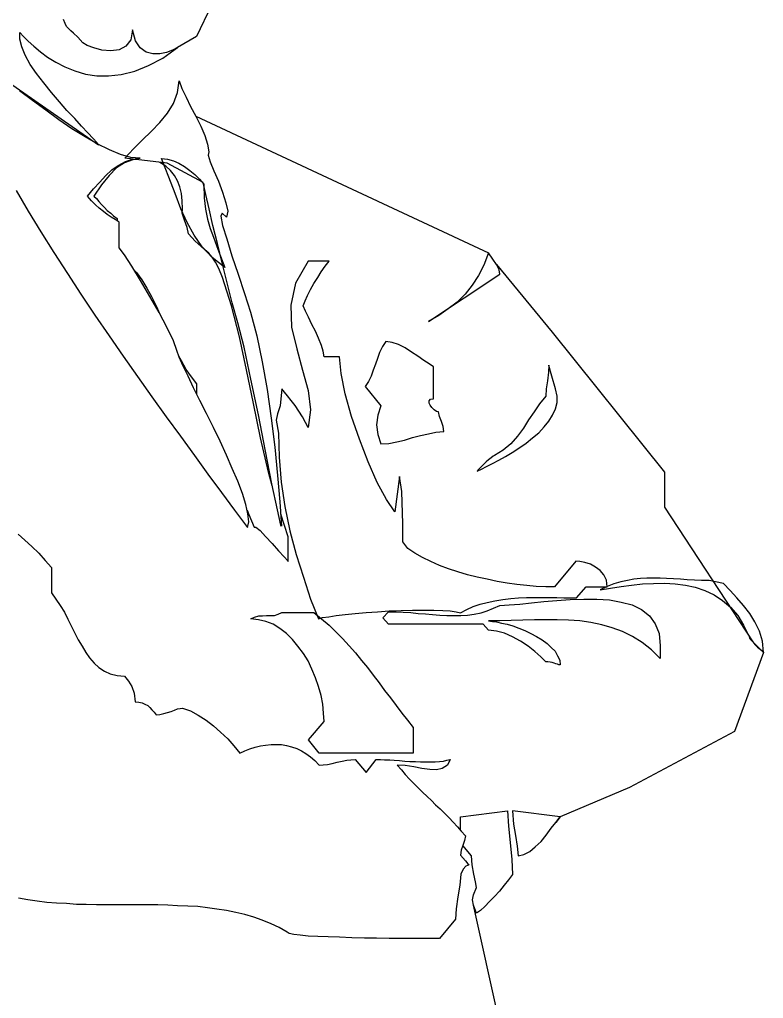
# Model space of a CAD drawing. Header units: millimetres. Extents: x -1621.21 to -1620.39, y 1860.9 to 1862.71.
# Drawn here: x -1620.9967 to -1620.6287, y 1861.9694 to 1862.4538 of the extents above; entities that cross this region are included whole.
import ezdxf

# ---------------------------------------------------------------- set-up
doc = ezdxf.new("R2010")
doc.units = ezdxf.units.MM
doc.header["$LTSCALE"] = 10
doc.layers.add('Humanos', color=2, linetype='Continuous')

msp = doc.modelspace()

# ---------------------------------------------------------------- linework, layer by layer
at = {"layer": 'Humanos'}
for p, q in [((-1620.90174, 1862.46093), (-1620.90923, 1862.44538)), ((-1620.9741, 1862.45185), (-1620.97494, 1862.45393)), ((-1620.97348, 1862.45039), (-1620.9741, 1862.45185)), ((-1620.97244, 1862.44935), (-1620.97348, 1862.45039)), ((-1620.99659, 1862.44747), (-1620.99472, 1862.44539)), ((-1620.99659, 1862.44415), (-1620.99659, 1862.44747)), ((-1620.99472, 1862.44539), (-1620.99243, 1862.4431)), ((-1620.9714, 1862.44831), (-1620.97244, 1862.44935)), ((-1620.96994, 1862.44705), (-1620.9714, 1862.44831)), ((-1620.96786, 1862.44519), (-1620.96994, 1862.44705)), ((-1620.96536, 1862.44227), (-1620.96786, 1862.44519)), ((-1620.94079, 1862.44873), (-1620.94163, 1862.44373)), ((-1620.93933, 1862.44331), (-1620.94079, 1862.44873)), ((-1620.90923, 1862.44538), (-1620.91851, 1862.43998)), ((-1621.02782, 1862.44061), (-1620.95765, 1862.39188)), ((-1620.99555, 1862.44039), (-1620.99659, 1862.44415)), ((-1620.99388, 1862.43623), (-1620.99555, 1862.44039)), ((-1620.99243, 1862.4431), (-1620.98972, 1862.44061)), ((-1620.98972, 1862.44061), (-1620.98639, 1862.43789)), ((-1620.96328, 1862.44102), (-1620.96536, 1862.44227)), ((-1620.95995, 1862.43977), (-1620.96328, 1862.44102)), ((-1620.94412, 1862.44061), (-1620.94745, 1862.43893)), ((-1620.94163, 1862.44373), (-1620.94412, 1862.44061)), ((-1620.93704, 1862.43977), (-1620.93933, 1862.44331)), ((-1620.99139, 1862.43165), (-1620.99388, 1862.43623)), ((-1620.98639, 1862.43789), (-1620.98285, 1862.43519)), ((-1620.98285, 1862.43519), (-1620.97868, 1862.43269)), ((-1620.95599, 1862.43873), (-1620.95995, 1862.43977)), ((-1620.95162, 1862.43831), (-1620.95599, 1862.43873)), ((-1620.94745, 1862.43893), (-1620.95162, 1862.43831)), ((-1620.93413, 1862.43769), (-1620.93704, 1862.43977)), ((-1620.93079, 1862.43685), (-1620.93413, 1862.43769)), ((-1620.92726, 1862.43685), (-1620.93079, 1862.43685)), ((-1620.92393, 1862.43748), (-1620.92726, 1862.43685)), ((-1620.9258, 1862.43477), (-1620.91851, 1862.43998)), ((-1620.92101, 1862.43873), (-1620.92393, 1862.43748)), ((-1620.91851, 1862.43998), (-1620.92101, 1862.43873)), ((-1620.98826, 1862.42707), (-1620.99139, 1862.43165)), ((-1620.97868, 1862.43269), (-1620.97431, 1862.4304)), ((-1620.97431, 1862.4304), (-1620.96931, 1862.42853)), ((-1620.93975, 1862.42832), (-1620.93288, 1862.43103)), ((-1620.93288, 1862.43103), (-1620.9258, 1862.43477)), ((-1620.98472, 1862.42249), (-1620.98826, 1862.42707)), ((-1620.96931, 1862.42853), (-1620.96411, 1862.42686)), ((-1620.96411, 1862.42686), (-1620.95849, 1862.42603)), ((-1620.95849, 1862.42603), (-1620.95266, 1862.42603)), ((-1620.95266, 1862.42603), (-1620.94641, 1862.42665)), ((-1620.94641, 1862.42665), (-1620.93975, 1862.42832)), ((-1620.98097, 1862.4177), (-1620.98472, 1862.42249)), ((-1620.91851, 1862.4177), (-1620.91768, 1862.42353)), ((-1620.91768, 1862.42353), (-1620.91643, 1862.41978)), ((-1620.99034, 1862.41375), (-1620.9968, 1862.41853)), ((-1620.97702, 1862.41312), (-1620.98097, 1862.4177)), ((-1620.92059, 1862.41229), (-1620.91851, 1862.4177)), ((-1620.91643, 1862.41978), (-1620.91435, 1862.41541)), ((-1620.98368, 1862.40895), (-1620.99034, 1862.41375)), ((-1620.97327, 1862.40875), (-1620.97702, 1862.41312)), ((-1620.92351, 1862.4075), (-1620.92059, 1862.41229)), ((-1620.91435, 1862.41541), (-1620.91206, 1862.41083)), ((-1620.97723, 1862.40417), (-1620.98368, 1862.40895)), ((-1620.96931, 1862.40479), (-1620.97327, 1862.40875)), ((-1620.92726, 1862.40292), (-1620.92351, 1862.4075)), ((-1620.91206, 1862.41083), (-1620.90956, 1862.40604)), ((-1620.97077, 1862.39979), (-1620.97723, 1862.40417)), ((-1620.96598, 1862.40105), (-1620.96931, 1862.40479)), ((-1620.93142, 1862.39855), (-1620.92726, 1862.40292)), ((-1620.90956, 1862.40604), (-1620.90706, 1862.40105)), ((-1620.90956, 1862.40604), (-1620.76465, 1862.33837)), ((-1620.96432, 1862.39584), (-1620.97077, 1862.39979)), ((-1620.96286, 1862.39771), (-1620.96598, 1862.40105)), ((-1620.96036, 1862.39501), (-1620.96286, 1862.39771)), ((-1620.936, 1862.39417), (-1620.93142, 1862.39855)), ((-1620.90706, 1862.40105), (-1620.90498, 1862.39646)), ((-1620.90498, 1862.39646), (-1620.90373, 1862.39209)), ((-1620.95828, 1862.3923), (-1620.96432, 1862.39584)), ((-1620.95849, 1862.39292), (-1620.96036, 1862.39501)), ((-1620.95765, 1862.39188), (-1620.95849, 1862.39292)), ((-1620.95224, 1862.38938), (-1620.95828, 1862.3923)), ((-1620.94037, 1862.3898), (-1620.936, 1862.39417)), ((-1620.90373, 1862.39209), (-1620.90311, 1862.38834)), ((-1620.94683, 1862.38709), (-1620.95224, 1862.38938)), ((-1620.94163, 1862.38563), (-1620.94683, 1862.38709)), ((-1620.94454, 1862.38522), (-1620.94037, 1862.3898)), ((-1620.90311, 1862.38834), (-1620.90331, 1862.38668)), ((-1620.94475, 1862.38293), (-1620.9487, 1862.38043)), ((-1620.94787, 1862.38168), (-1620.94433, 1862.38355)), ((-1620.94058, 1862.38439), (-1620.94475, 1862.38293)), ((-1620.92372, 1862.38272), (-1620.94454, 1862.38522)), ((-1620.94433, 1862.38355), (-1620.94079, 1862.3848)), ((-1620.93704, 1862.38522), (-1620.94163, 1862.38563)), ((-1620.94079, 1862.3848), (-1620.93704, 1862.38522)), ((-1620.93892, 1862.38459), (-1620.94058, 1862.38439)), ((-1620.92434, 1862.38126), (-1620.92726, 1862.38314)), ((-1620.92289, 1862.37585), (-1620.92643, 1862.38501)), ((-1620.92643, 1862.38501), (-1620.92351, 1862.3848)), ((-1620.90581, 1862.37314), (-1620.92372, 1862.38272)), ((-1620.92351, 1862.3848), (-1620.92059, 1862.38397)), ((-1620.92059, 1862.38397), (-1620.91789, 1862.38272)), ((-1620.91789, 1862.38272), (-1620.91518, 1862.38105)), ((-1620.90331, 1862.38668), (-1620.90248, 1862.38335)), ((-1620.90248, 1862.38335), (-1620.90061, 1862.37897)), ((-1620.95411, 1862.37647), (-1620.95099, 1862.37939)), ((-1620.9487, 1862.38043), (-1620.95245, 1862.37668)), ((-1620.95099, 1862.37939), (-1620.94787, 1862.38168)), ((-1620.92205, 1862.37918), (-1620.92434, 1862.38126)), ((-1620.91997, 1862.37668), (-1620.92205, 1862.37918)), ((-1620.91518, 1862.38105), (-1620.91247, 1862.37918)), ((-1620.91247, 1862.37918), (-1620.90997, 1862.3771)), ((-1620.90997, 1862.3771), (-1620.90769, 1862.37481)), ((-1620.90061, 1862.37897), (-1620.89831, 1862.37377)), ((-1620.96015, 1862.37002), (-1620.95703, 1862.37335)), ((-1620.95703, 1862.37335), (-1620.95411, 1862.37647)), ((-1620.95245, 1862.37668), (-1620.9562, 1862.3721)), ((-1620.91976, 1862.36773), (-1620.92289, 1862.37585)), ((-1620.91851, 1862.37398), (-1620.91997, 1862.37668)), ((-1620.91747, 1862.37106), (-1620.91851, 1862.37398)), ((-1620.90769, 1862.37481), (-1620.90561, 1862.37231)), ((-1620.90457, 1862.36731), (-1620.90581, 1862.37314)), ((-1620.90561, 1862.37231), (-1620.90539, 1862.36565)), ((-1620.89831, 1862.37377), (-1620.89623, 1862.36835)), ((-1620.99846, 1862.36919), (-1620.99243, 1862.35899)), ((-1620.96307, 1862.36648), (-1620.96015, 1862.37002)), ((-1620.9562, 1862.3721), (-1620.95995, 1862.36648)), ((-1620.91685, 1862.36023), (-1620.91976, 1862.36773)), ((-1620.91664, 1862.36773), (-1620.91747, 1862.37106)), ((-1620.91622, 1862.36419), (-1620.91664, 1862.36773)), ((-1620.89623, 1862.36835), (-1620.89457, 1862.36315)), ((-1620.96119, 1862.36419), (-1620.96307, 1862.36648)), ((-1620.95911, 1862.36211), (-1620.96119, 1862.36419)), ((-1620.95995, 1862.36648), (-1620.9587, 1862.36523)), ((-1620.9587, 1862.36523), (-1620.95745, 1862.36377)), ((-1620.95745, 1862.36377), (-1620.9562, 1862.36232)), ((-1620.91601, 1862.36023), (-1620.91622, 1862.36419)), ((-1620.90539, 1862.36565), (-1620.90477, 1862.36003)), ((-1620.90289, 1862.36023), (-1620.90457, 1862.36731)), ((-1620.89457, 1862.36315), (-1620.89373, 1862.35899)), ((-1620.99243, 1862.35899), (-1620.98618, 1862.34878)), ((-1620.95724, 1862.36044), (-1620.95911, 1862.36211)), ((-1620.95516, 1862.35878), (-1620.95724, 1862.36044)), ((-1620.9562, 1862.36232), (-1620.95474, 1862.36086)), ((-1620.95328, 1862.35732), (-1620.95516, 1862.35878)), ((-1620.95474, 1862.36086), (-1620.95328, 1862.3594)), ((-1620.95328, 1862.3594), (-1620.95162, 1862.35794)), ((-1620.95162, 1862.35794), (-1620.95016, 1862.3567)), ((-1620.91373, 1862.35336), (-1620.91685, 1862.36023)), ((-1620.91622, 1862.35794), (-1620.91601, 1862.36023)), ((-1620.91518, 1862.35461), (-1620.91622, 1862.35794)), ((-1620.90477, 1862.36003), (-1620.90373, 1862.35503)), ((-1620.90103, 1862.35191), (-1620.90289, 1862.36023)), ((-1620.89645, 1862.35794), (-1620.89707, 1862.35649)), ((-1620.89436, 1862.35607), (-1620.89645, 1862.35794)), ((-1620.89373, 1862.35899), (-1620.89436, 1862.35607)), ((-1620.95141, 1862.35607), (-1620.95328, 1862.35732)), ((-1620.94933, 1862.35482), (-1620.95141, 1862.35607)), ((-1620.95016, 1862.3567), (-1620.94849, 1862.35545)), ((-1620.94745, 1862.35357), (-1620.94933, 1862.35482)), ((-1620.94849, 1862.35545), (-1620.94849, 1862.3542)), ((-1620.94745, 1862.34087), (-1620.94745, 1862.35357)), ((-1620.91373, 1862.35087), (-1620.91518, 1862.35461)), ((-1620.91039, 1862.34712), (-1620.91373, 1862.35336)), ((-1620.90373, 1862.35503), (-1620.90248, 1862.35045)), ((-1620.89707, 1862.35649), (-1620.89623, 1862.35191)), ((-1620.98618, 1862.34878), (-1620.97973, 1862.33858)), ((-1620.9131, 1862.34774), (-1620.91373, 1862.35087)), ((-1620.90248, 1862.35045), (-1620.90081, 1862.34608)), ((-1620.89873, 1862.34295), (-1620.90103, 1862.35191)), ((-1620.89623, 1862.35191), (-1620.89415, 1862.34524)), ((-1620.90977, 1862.3442), (-1620.9131, 1862.34774)), ((-1620.90643, 1862.34129), (-1620.91039, 1862.34712)), ((-1620.90706, 1862.3417), (-1620.90977, 1862.3442)), ((-1620.90081, 1862.34608), (-1620.89915, 1862.3415)), ((-1620.89415, 1862.34524), (-1620.89165, 1862.33692)), ((-1620.97973, 1862.33858), (-1620.97306, 1862.32817)), ((-1620.94475, 1862.33733), (-1620.94745, 1862.34087)), ((-1620.90498, 1862.33983), (-1620.90706, 1862.3417)), ((-1620.90144, 1862.33608), (-1620.90643, 1862.34129)), ((-1620.90311, 1862.33816), (-1620.90498, 1862.33983)), ((-1620.89915, 1862.3415), (-1620.89727, 1862.33671)), ((-1620.89645, 1862.33338), (-1620.89873, 1862.34295)), ((-1620.76465, 1862.33837), (-1620.76695, 1862.33234)), ((-1620.76257, 1862.33525), (-1620.76465, 1862.33837)), ((-1620.94121, 1862.33171), (-1620.94475, 1862.33733)), ((-1620.90144, 1862.33629), (-1620.90311, 1862.33816)), ((-1620.89977, 1862.33379), (-1620.90144, 1862.33629)), ((-1620.89519, 1862.33108), (-1620.90144, 1862.33608)), ((-1620.89811, 1862.33067), (-1620.89977, 1862.33379)), ((-1620.89727, 1862.33671), (-1620.89519, 1862.33108)), ((-1620.89165, 1862.33692), (-1620.88853, 1862.32776)), ((-1620.85397, 1862.33421), (-1620.86021, 1862.32338)), ((-1620.84355, 1862.33421), (-1620.85397, 1862.33421)), ((-1620.84543, 1862.33171), (-1620.84355, 1862.33421)), ((-1620.7607, 1862.33254), (-1620.76257, 1862.33525)), ((-1620.93683, 1862.32463), (-1620.94121, 1862.33171)), ((-1620.94017, 1862.33004), (-1620.93892, 1862.32859)), ((-1620.89623, 1862.32609), (-1620.89811, 1862.33067)), ((-1620.89395, 1862.32359), (-1620.89645, 1862.33338)), ((-1620.84917, 1862.32609), (-1620.84751, 1862.329)), ((-1620.84751, 1862.329), (-1620.84543, 1862.33171)), ((-1620.76695, 1862.33234), (-1620.76965, 1862.32713)), ((-1620.75945, 1862.33004), (-1620.7607, 1862.33254)), ((-1620.7607, 1862.33254), (-1620.73312, 1862.29907)), ((-1620.75903, 1862.32776), (-1620.75945, 1862.33004)), ((-1620.97306, 1862.32817), (-1620.9664, 1862.31797)), ((-1620.93892, 1862.32859), (-1620.93621, 1862.32505)), ((-1620.93225, 1862.31672), (-1620.93683, 1862.32463)), ((-1620.93621, 1862.32505), (-1620.93371, 1862.32088)), ((-1620.89187, 1862.31214), (-1620.89623, 1862.32609)), ((-1620.88853, 1862.32776), (-1620.88541, 1862.31818)), ((-1620.85105, 1862.32317), (-1620.84917, 1862.32609)), ((-1620.79443, 1862.30444), (-1620.75903, 1862.32776)), ((-1620.76965, 1862.32713), (-1620.77277, 1862.32234)), ((-1620.93371, 1862.32088), (-1620.93142, 1862.31672)), ((-1620.89145, 1862.3136), (-1620.89395, 1862.32359)), ((-1620.86021, 1862.32338), (-1620.86251, 1862.31256)), ((-1620.85417, 1862.31734), (-1620.85271, 1862.32026)), ((-1620.85271, 1862.32026), (-1620.85105, 1862.32317)), ((-1620.77277, 1862.32234), (-1620.77631, 1862.31797)), ((-1620.9664, 1862.31797), (-1620.95953, 1862.30756)), ((-1620.92767, 1862.30881), (-1620.93225, 1862.31672)), ((-1620.93142, 1862.31672), (-1620.92913, 1862.31214)), ((-1620.88541, 1862.31818), (-1620.88249, 1862.30902)), ((-1620.85647, 1862.31214), (-1620.85543, 1862.31464)), ((-1620.85543, 1862.31464), (-1620.85417, 1862.31734)), ((-1620.77631, 1862.31797), (-1620.78027, 1862.31401)), ((-1620.92913, 1862.31214), (-1620.92726, 1862.30798)), ((-1620.88791, 1862.29673), (-1620.89187, 1862.31214)), ((-1620.88874, 1862.30381), (-1620.89145, 1862.3136)), ((-1620.86251, 1862.31256), (-1620.86209, 1862.30152)), ((-1620.85521, 1862.30943), (-1620.85647, 1862.31214)), ((-1620.85376, 1862.30652), (-1620.85521, 1862.30943)), ((-1620.78464, 1862.31068), (-1620.78922, 1862.30735)), ((-1620.78027, 1862.31401), (-1620.78464, 1862.31068)), ((-1620.95953, 1862.30756), (-1620.95245, 1862.29736)), ((-1620.92372, 1862.30131), (-1620.92767, 1862.30881)), ((-1620.88249, 1862.30902), (-1620.87937, 1862.29736)), ((-1620.85209, 1862.30298), (-1620.85376, 1862.30652)), ((-1620.78922, 1862.30735), (-1620.79443, 1862.30444)), ((-1620.92059, 1862.29486), (-1620.92372, 1862.30131)), ((-1620.88561, 1862.29174), (-1620.88874, 1862.30381)), ((-1620.86209, 1862.30152), (-1620.85959, 1862.2909)), ((-1620.85022, 1862.29964), (-1620.85209, 1862.30298)), ((-1620.84876, 1862.2961), (-1620.85022, 1862.29964)), ((-1620.95245, 1862.29736), (-1620.94537, 1862.28716)), ((-1620.91893, 1862.29007), (-1620.92059, 1862.29486)), ((-1620.88437, 1862.28049), (-1620.88791, 1862.29673)), ((-1620.87937, 1862.29736), (-1620.87667, 1862.28444)), ((-1620.84731, 1862.29256), (-1620.84876, 1862.2961)), ((-1620.73312, 1862.29907), (-1620.67764, 1862.22976)), ((-1620.91768, 1862.28674), (-1620.91893, 1862.29007)), ((-1620.88229, 1862.27591), (-1620.88561, 1862.29174)), ((-1620.85959, 1862.2909), (-1620.85667, 1862.28028)), ((-1620.84647, 1862.28965), (-1620.84731, 1862.29256)), ((-1620.81711, 1862.29194), (-1620.81857, 1862.28903)), ((-1620.81545, 1862.29444), (-1620.81711, 1862.29194)), ((-1620.81233, 1862.29402), (-1620.81545, 1862.29444)), ((-1620.80921, 1862.29298), (-1620.81233, 1862.29402)), ((-1620.80588, 1862.29132), (-1620.80921, 1862.29298)), ((-1620.80276, 1862.28924), (-1620.80588, 1862.29132)), ((-1620.94537, 1862.28716), (-1620.93829, 1862.27716)), ((-1620.91789, 1862.28716), (-1620.91789, 1862.28736)), ((-1620.91664, 1862.28486), (-1620.91789, 1862.28716)), ((-1620.91581, 1862.28236), (-1620.91768, 1862.28674)), ((-1620.84605, 1862.28694), (-1620.84647, 1862.28965)), ((-1620.83835, 1862.28694), (-1620.84605, 1862.28694)), ((-1620.83752, 1862.27862), (-1620.83835, 1862.28694)), ((-1620.81961, 1862.28612), (-1620.82065, 1862.2832)), ((-1620.81857, 1862.28903), (-1620.81961, 1862.28612)), ((-1620.79963, 1862.28716), (-1620.80276, 1862.28924)), ((-1620.79672, 1862.28507), (-1620.79963, 1862.28716)), ((-1620.79401, 1862.2834), (-1620.79672, 1862.28507)), ((-1620.91435, 1862.2807), (-1620.91664, 1862.28486)), ((-1620.91331, 1862.27736), (-1620.91581, 1862.28236)), ((-1620.91164, 1862.27695), (-1620.91435, 1862.2807)), ((-1620.88103, 1862.26384), (-1620.88437, 1862.28049)), ((-1620.87667, 1862.28444), (-1620.87417, 1862.2707)), ((-1620.85667, 1862.28028), (-1620.85397, 1862.27029)), ((-1620.82169, 1862.28028), (-1620.82273, 1862.27736)), ((-1620.82065, 1862.2832), (-1620.82169, 1862.28028)), ((-1620.79193, 1862.28195), (-1620.79401, 1862.2834)), ((-1620.79193, 1862.26612), (-1620.79193, 1862.28195)), ((-1620.73488, 1862.28278), (-1620.73509, 1862.27924)), ((-1620.73488, 1862.28258), (-1620.73488, 1862.28278)), ((-1620.73343, 1862.27736), (-1620.73488, 1862.28258)), ((-1620.93829, 1862.27716), (-1620.93121, 1862.26716)), ((-1620.9106, 1862.27154), (-1620.91331, 1862.27736)), ((-1620.90893, 1862.27362), (-1620.91164, 1862.27695)), ((-1620.87853, 1862.25822), (-1620.88229, 1862.27591)), ((-1620.83565, 1862.26862), (-1620.83752, 1862.27862)), ((-1620.82273, 1862.27736), (-1620.82399, 1862.27466)), ((-1620.73509, 1862.27924), (-1620.73551, 1862.27508)), ((-1620.73155, 1862.27112), (-1620.73343, 1862.27736)), ((-1620.90747, 1862.2653), (-1620.9106, 1862.27154)), ((-1620.90893, 1862.2682), (-1620.90893, 1862.27362)), ((-1620.87417, 1862.2707), (-1620.87229, 1862.25654)), ((-1620.86687, 1862.27112), (-1620.86771, 1862.26258)), ((-1620.86563, 1862.26946), (-1620.86687, 1862.27112)), ((-1620.82399, 1862.27466), (-1620.82565, 1862.27216)), ((-1620.82565, 1862.27216), (-1620.81795, 1862.26258)), ((-1620.73613, 1862.27112), (-1620.73634, 1862.26738)), ((-1620.73551, 1862.27508), (-1620.73613, 1862.27112)), ((-1620.73071, 1862.26738), (-1620.73155, 1862.27112)), ((-1620.93121, 1862.26716), (-1620.92413, 1862.25718)), ((-1620.86417, 1862.26758), (-1620.86563, 1862.26946)), ((-1620.86229, 1862.2653), (-1620.86417, 1862.26758)), ((-1620.85397, 1862.27029), (-1620.85271, 1862.26071)), ((-1620.83252, 1862.25738), (-1620.83565, 1862.26862)), ((-1620.79401, 1862.26508), (-1620.79339, 1862.26592)), ((-1620.79339, 1862.26592), (-1620.79193, 1862.26612)), ((-1620.73634, 1862.26738), (-1620.73946, 1862.26362)), ((-1620.73071, 1862.26425), (-1620.73071, 1862.26738)), ((-1620.90415, 1862.25884), (-1620.90747, 1862.2653)), ((-1620.87749, 1862.24676), (-1620.88103, 1862.26384)), ((-1620.86771, 1862.26258), (-1620.86917, 1862.25863)), ((-1620.86042, 1862.2628), (-1620.86229, 1862.2653)), ((-1620.85855, 1862.26008), (-1620.86042, 1862.2628)), ((-1620.81795, 1862.26258), (-1620.81941, 1862.258)), ((-1620.79401, 1862.26404), (-1620.79401, 1862.26508)), ((-1620.79359, 1862.263), (-1620.79401, 1862.26404)), ((-1620.79276, 1862.26176), (-1620.79359, 1862.263)), ((-1620.79151, 1862.26071), (-1620.79276, 1862.26176)), ((-1620.73946, 1862.26362), (-1620.74217, 1862.25967)), ((-1620.73301, 1862.258), (-1620.73155, 1862.26112)), ((-1620.73155, 1862.26112), (-1620.73071, 1862.26425)), ((-1620.92413, 1862.25718), (-1620.91705, 1862.2476)), ((-1620.90081, 1862.25196), (-1620.90415, 1862.25884)), ((-1620.87499, 1862.2403), (-1620.87853, 1862.25822)), ((-1620.87229, 1862.25654), (-1620.87041, 1862.24218)), ((-1620.86917, 1862.25863), (-1620.86979, 1862.2555)), ((-1620.85667, 1862.25718), (-1620.85855, 1862.26008)), ((-1620.85521, 1862.25446), (-1620.85667, 1862.25718)), ((-1620.85271, 1862.26071), (-1620.85397, 1862.25196)), ((-1620.82857, 1862.24614), (-1620.83252, 1862.25738)), ((-1620.81941, 1862.258), (-1620.82003, 1862.25322)), ((-1620.79047, 1862.25988), (-1620.79151, 1862.26071)), ((-1620.78943, 1862.25967), (-1620.79047, 1862.25988)), ((-1620.78901, 1862.25738), (-1620.78943, 1862.25967)), ((-1620.78797, 1862.25488), (-1620.78901, 1862.25738)), ((-1620.74217, 1862.25967), (-1620.74487, 1862.25572)), ((-1620.73488, 1862.25509), (-1620.73301, 1862.258)), ((-1620.89749, 1862.2451), (-1620.90081, 1862.25196)), ((-1620.86979, 1862.2555), (-1620.86855, 1862.24905)), ((-1620.85397, 1862.25196), (-1620.85521, 1862.25446)), ((-1620.82003, 1862.25322), (-1620.81941, 1862.24842)), ((-1620.78714, 1862.25238), (-1620.78797, 1862.25488)), ((-1620.78672, 1862.24988), (-1620.78714, 1862.25238)), ((-1620.74737, 1862.25155), (-1620.75029, 1862.2476)), ((-1620.74487, 1862.25572), (-1620.74737, 1862.25155)), ((-1620.73987, 1862.24926), (-1620.73717, 1862.25218)), ((-1620.73717, 1862.25218), (-1620.73488, 1862.25509)), ((-1620.91705, 1862.2476), (-1620.91019, 1862.23802)), ((-1620.87354, 1862.2299), (-1620.87749, 1862.24676)), ((-1620.86855, 1862.24905), (-1620.86833, 1862.23718)), ((-1620.81941, 1862.24842), (-1620.81795, 1862.24384)), ((-1620.8063, 1862.24572), (-1620.80234, 1862.24697)), ((-1620.80234, 1862.24697), (-1620.79838, 1862.24801)), ((-1620.79838, 1862.24801), (-1620.79443, 1862.24884)), ((-1620.79443, 1862.24884), (-1620.79068, 1862.24968)), ((-1620.79068, 1862.24968), (-1620.78672, 1862.24988)), ((-1620.75029, 1862.2476), (-1620.75362, 1862.24384)), ((-1620.74613, 1862.24426), (-1620.743, 1862.24676)), ((-1620.743, 1862.24676), (-1620.73987, 1862.24926)), ((-1620.89436, 1862.23822), (-1620.89749, 1862.2451)), ((-1620.87041, 1862.24218), (-1620.86917, 1862.22823)), ((-1620.82419, 1862.2349), (-1620.82857, 1862.24614)), ((-1620.81795, 1862.24384), (-1620.81399, 1862.24406)), ((-1620.81399, 1862.24406), (-1620.81004, 1862.24488)), ((-1620.81004, 1862.24488), (-1620.8063, 1862.24572)), ((-1620.75362, 1862.24384), (-1620.75737, 1862.24072)), ((-1620.75299, 1862.23948), (-1620.74966, 1862.24176)), ((-1620.74966, 1862.24176), (-1620.74613, 1862.24426)), ((-1620.91019, 1862.23802), (-1620.90352, 1862.22886)), ((-1620.89145, 1862.23156), (-1620.89436, 1862.23822)), ((-1620.87187, 1862.22406), (-1620.87499, 1862.2403)), ((-1620.86833, 1862.23718), (-1620.86729, 1862.2249)), ((-1620.76341, 1862.23698), (-1620.76465, 1862.23594)), ((-1620.76237, 1862.2378), (-1620.76341, 1862.23698)), ((-1620.76174, 1862.23802), (-1620.76237, 1862.2378)), ((-1620.75737, 1862.24072), (-1620.76174, 1862.23802)), ((-1620.75966, 1862.23572), (-1620.75633, 1862.2376)), ((-1620.75633, 1862.2376), (-1620.75299, 1862.23948)), ((-1620.81982, 1862.22469), (-1620.82419, 1862.2349)), ((-1620.76861, 1862.23218), (-1620.76965, 1862.23114)), ((-1620.76736, 1862.23344), (-1620.76861, 1862.23218)), ((-1620.76819, 1862.23136), (-1620.76569, 1862.2326)), ((-1620.7659, 1862.2349), (-1620.76736, 1862.23344)), ((-1620.76465, 1862.23594), (-1620.7659, 1862.2349)), ((-1620.76569, 1862.2326), (-1620.76278, 1862.23406)), ((-1620.76278, 1862.23406), (-1620.75966, 1862.23572)), ((-1620.90352, 1862.22886), (-1620.89686, 1862.2197)), ((-1620.88874, 1862.22532), (-1620.89145, 1862.23156)), ((-1620.87167, 1862.22302), (-1620.87354, 1862.2299)), ((-1620.86917, 1862.22823), (-1620.86791, 1862.21512)), ((-1620.80879, 1862.2276), (-1620.81108, 1862.21012)), ((-1620.80754, 1862.22032), (-1620.80879, 1862.2276)), ((-1620.77027, 1862.23032), (-1620.76819, 1862.23136)), ((-1620.76965, 1862.23114), (-1620.77027, 1862.23032)), ((-1620.67764, 1862.22976), (-1620.67764, 1862.21243)), ((-1620.88645, 1862.21928), (-1620.88874, 1862.22532)), ((-1620.86917, 1862.21116), (-1620.87187, 1862.22406)), ((-1620.86729, 1862.2249), (-1620.86542, 1862.21282)), ((-1620.81524, 1862.21636), (-1620.81982, 1862.22469)), ((-1620.89686, 1862.2197), (-1620.89041, 1862.21095)), ((-1620.88479, 1862.21386), (-1620.88645, 1862.21928)), ((-1620.80713, 1862.20428), (-1620.80754, 1862.22032)), ((-1620.88374, 1862.20928), (-1620.88479, 1862.21386)), ((-1620.86791, 1862.21512), (-1620.86709, 1862.20304)), ((-1620.86542, 1862.21282), (-1620.86292, 1862.20074)), ((-1620.81108, 1862.21012), (-1620.81524, 1862.21636)), ((-1620.67764, 1862.21243), (-1620.6339, 1862.14578)), ((-1620.89041, 1862.21095), (-1620.88395, 1862.20241)), ((-1620.88415, 1862.21095), (-1620.88333, 1862.20886)), ((-1620.88333, 1862.20532), (-1620.88374, 1862.20928)), ((-1620.88333, 1862.20886), (-1620.88061, 1862.20262)), ((-1620.8675, 1862.20366), (-1620.86917, 1862.21116)), ((-1620.86375, 1862.19783), (-1620.8675, 1862.20908)), ((-1620.88395, 1862.20241), (-1620.88333, 1862.20532)), ((-1620.86709, 1862.20304), (-1620.8675, 1862.20366)), ((-1620.80713, 1862.19533), (-1620.80713, 1862.20428)), ((-1620.99742, 1862.19908), (-1620.99409, 1862.19616)), ((-1620.88061, 1862.20262), (-1620.87979, 1862.20262)), ((-1620.87979, 1862.20262), (-1620.87771, 1862.20096)), ((-1620.87771, 1862.20096), (-1620.87499, 1862.19804)), ((-1620.87499, 1862.19804), (-1620.87167, 1862.1945)), ((-1620.86375, 1862.18554), (-1620.86375, 1862.19783)), ((-1620.86292, 1862.20074), (-1620.85979, 1862.18908)), ((-1620.99409, 1862.19616), (-1620.99055, 1862.19304)), ((-1620.99055, 1862.19304), (-1620.98722, 1862.18971)), ((-1620.87167, 1862.1945), (-1620.86855, 1862.19096)), ((-1620.80463, 1862.192), (-1620.80713, 1862.19533)), ((-1620.98722, 1862.18971), (-1620.9841, 1862.18617)), ((-1620.86855, 1862.19096), (-1620.86583, 1862.18784)), ((-1620.85979, 1862.18908), (-1620.85625, 1862.17784)), ((-1620.80109, 1862.18971), (-1620.80463, 1862.192)), ((-1620.79734, 1862.18763), (-1620.80109, 1862.18971)), ((-1620.9841, 1862.18617), (-1620.98097, 1862.18263)), ((-1620.86583, 1862.18784), (-1620.86396, 1862.18596)), ((-1620.86396, 1862.18596), (-1620.86375, 1862.18554)), ((-1620.79318, 1862.18554), (-1620.79734, 1862.18763)), ((-1620.78901, 1862.18367), (-1620.79318, 1862.18554)), ((-1620.78443, 1862.18201), (-1620.78901, 1862.18367)), ((-1620.72155, 1862.18576), (-1620.73197, 1862.17306)), ((-1620.71947, 1862.18554), (-1620.72155, 1862.18576)), ((-1620.71697, 1862.18513), (-1620.71947, 1862.18554)), ((-1620.71427, 1862.1843), (-1620.71697, 1862.18513)), ((-1620.71177, 1862.18284), (-1620.71427, 1862.1843)), ((-1620.98097, 1862.18263), (-1620.98097, 1862.17014)), ((-1620.77985, 1862.18055), (-1620.78443, 1862.18201)), ((-1620.77507, 1862.17909), (-1620.77985, 1862.18055)), ((-1620.77027, 1862.17784), (-1620.77507, 1862.17909)), ((-1620.70948, 1862.18118), (-1620.71177, 1862.18284)), ((-1620.70761, 1862.17909), (-1620.70948, 1862.18118)), ((-1620.70635, 1862.17638), (-1620.70761, 1862.17909)), ((-1620.85625, 1862.17784), (-1620.85271, 1862.16702)), ((-1620.76528, 1862.1768), (-1620.77027, 1862.17784)), ((-1620.76049, 1862.17576), (-1620.76528, 1862.1768)), ((-1620.75549, 1862.17493), (-1620.76049, 1862.17576)), ((-1620.75071, 1862.1743), (-1620.75549, 1862.17493)), ((-1620.74571, 1862.17368), (-1620.75071, 1862.1743)), ((-1620.74113, 1862.17326), (-1620.74571, 1862.17368)), ((-1620.70594, 1862.17306), (-1620.70635, 1862.17638)), ((-1620.70261, 1862.17451), (-1620.70594, 1862.17326)), ((-1620.69927, 1862.17555), (-1620.70261, 1862.17451)), ((-1620.69595, 1862.17618), (-1620.69927, 1862.17555)), ((-1620.69907, 1862.17326), (-1620.69387, 1862.17389)), ((-1620.69283, 1862.1768), (-1620.69595, 1862.17618)), ((-1620.69387, 1862.17389), (-1620.68845, 1862.17451)), ((-1620.68949, 1862.17722), (-1620.69283, 1862.1768)), ((-1620.68637, 1862.17742), (-1620.68949, 1862.17722)), ((-1620.68845, 1862.17451), (-1620.68303, 1862.17472)), ((-1620.68303, 1862.17742), (-1620.68637, 1862.17742)), ((-1620.67971, 1862.17742), (-1620.68303, 1862.17742)), ((-1620.68303, 1862.17472), (-1620.67763, 1862.17493)), ((-1620.67658, 1862.17722), (-1620.67971, 1862.17742)), ((-1620.67763, 1862.17493), (-1620.67241, 1862.17451)), ((-1620.67325, 1862.17701), (-1620.67658, 1862.17722)), ((-1620.66971, 1862.1768), (-1620.67325, 1862.17701)), ((-1620.67241, 1862.17451), (-1620.66721, 1862.17389)), ((-1620.66637, 1862.1766), (-1620.66971, 1862.1768)), ((-1620.66721, 1862.17389), (-1620.66243, 1862.17284)), ((-1620.66284, 1862.17638), (-1620.66637, 1862.1766)), ((-1620.6593, 1862.17618), (-1620.66284, 1862.17638)), ((-1620.65555, 1862.17618), (-1620.6593, 1862.17618)), ((-1620.64847, 1862.17472), (-1620.65555, 1862.17618)), ((-1620.64514, 1862.17118), (-1620.64847, 1862.17472)), ((-1620.98097, 1862.17014), (-1620.97868, 1862.16702)), ((-1620.73634, 1862.17306), (-1620.74113, 1862.17326)), ((-1620.73197, 1862.17306), (-1620.73634, 1862.17306)), ((-1620.72114, 1862.16764), (-1620.71635, 1862.17306)), ((-1620.71635, 1862.17306), (-1620.70594, 1862.17306)), ((-1620.70594, 1862.17326), (-1620.70948, 1862.1716)), ((-1620.70948, 1862.1716), (-1620.70427, 1862.17243)), ((-1620.70427, 1862.17243), (-1620.69907, 1862.17326)), ((-1620.66243, 1862.17284), (-1620.65763, 1862.17118)), ((-1620.65763, 1862.17118), (-1620.65305, 1862.1691)), ((-1620.65305, 1862.1691), (-1620.64889, 1862.16639)), ((-1620.64181, 1862.16764), (-1620.64514, 1862.17118)), ((-1620.97868, 1862.16702), (-1620.9766, 1862.16389)), ((-1620.9766, 1862.16389), (-1620.97452, 1862.16056)), ((-1620.85271, 1862.16702), (-1620.84876, 1862.15723)), ((-1620.77236, 1862.16327), (-1620.76882, 1862.16452)), ((-1620.76882, 1862.16452), (-1620.76528, 1862.16535)), ((-1620.76528, 1862.16535), (-1620.76153, 1862.16618)), ((-1620.76215, 1862.16244), (-1620.75903, 1862.16389)), ((-1620.76153, 1862.16618), (-1620.75757, 1862.16681)), ((-1620.75903, 1862.16389), (-1620.75445, 1862.1641)), ((-1620.75757, 1862.16681), (-1620.75362, 1862.16722)), ((-1620.75445, 1862.1641), (-1620.74925, 1862.16452)), ((-1620.75362, 1862.16722), (-1620.74987, 1862.16764)), ((-1620.74987, 1862.16764), (-1620.74591, 1862.16785)), ((-1620.74925, 1862.16452), (-1620.74341, 1862.16514)), ((-1620.74591, 1862.16785), (-1620.74196, 1862.16785)), ((-1620.74341, 1862.16514), (-1620.73738, 1862.16577)), ((-1620.74196, 1862.16785), (-1620.73821, 1862.16785)), ((-1620.73821, 1862.16785), (-1620.73447, 1862.16785)), ((-1620.73738, 1862.16577), (-1620.73093, 1862.16639)), ((-1620.73447, 1862.16785), (-1620.73093, 1862.16785)), ((-1620.73093, 1862.16785), (-1620.72739, 1862.16764)), ((-1620.73093, 1862.16639), (-1620.72426, 1862.16681)), ((-1620.72739, 1862.16764), (-1620.72405, 1862.16764)), ((-1620.72426, 1862.16681), (-1620.7176, 1862.16702)), ((-1620.72405, 1862.16764), (-1620.72114, 1862.16764)), ((-1620.7176, 1862.16702), (-1620.71115, 1862.16702)), ((-1620.71115, 1862.16702), (-1620.70489, 1862.1666)), ((-1620.70489, 1862.1666), (-1620.69907, 1862.16556)), ((-1620.69907, 1862.16556), (-1620.69365, 1862.1641)), ((-1620.69365, 1862.1641), (-1620.68907, 1862.16181)), ((-1620.64889, 1862.16639), (-1620.64493, 1862.16306)), ((-1620.63848, 1862.16389), (-1620.64181, 1862.16764)), ((-1620.63535, 1862.15994), (-1620.63848, 1862.16389)), ((-1620.97452, 1862.16056), (-1620.97285, 1862.15702)), ((-1620.87063, 1862.1589), (-1620.86875, 1862.15952)), ((-1620.86875, 1862.15952), (-1620.86687, 1862.16035)), ((-1620.86687, 1862.16035), (-1620.85105, 1862.16035)), ((-1620.85105, 1862.16035), (-1620.84731, 1862.15723)), ((-1620.84001, 1862.1589), (-1620.83565, 1862.15931)), ((-1620.83565, 1862.15931), (-1620.83065, 1862.15994)), ((-1620.83065, 1862.15994), (-1620.82523, 1862.16035)), ((-1620.82523, 1862.16035), (-1620.81961, 1862.16077)), ((-1620.81961, 1862.16077), (-1620.81378, 1862.16119)), ((-1620.81691, 1862.15765), (-1620.8142, 1862.16077)), ((-1620.8142, 1862.16077), (-1620.81046, 1862.16077)), ((-1620.81378, 1862.16119), (-1620.80796, 1862.1614)), ((-1620.81046, 1862.16077), (-1620.80692, 1862.16056)), ((-1620.80796, 1862.1614), (-1620.80234, 1862.1616)), ((-1620.80692, 1862.16056), (-1620.80317, 1862.16035)), ((-1620.80317, 1862.16035), (-1620.79942, 1862.15994)), ((-1620.80234, 1862.1616), (-1620.79693, 1862.1616)), ((-1620.79942, 1862.15994), (-1620.79589, 1862.15973)), ((-1620.79693, 1862.1616), (-1620.79172, 1862.1616)), ((-1620.79589, 1862.15973), (-1620.79235, 1862.15931)), ((-1620.79235, 1862.15931), (-1620.78881, 1862.1591)), ((-1620.79172, 1862.1616), (-1620.78735, 1862.1614)), ((-1620.78881, 1862.1591), (-1620.78527, 1862.1589)), ((-1620.78735, 1862.1614), (-1620.7836, 1862.16119)), ((-1620.7836, 1862.16119), (-1620.78069, 1862.16077)), ((-1620.78069, 1862.16077), (-1620.7786, 1862.16014)), ((-1620.7786, 1862.16014), (-1620.77548, 1862.16181)), ((-1620.77839, 1862.1589), (-1620.77507, 1862.1591)), ((-1620.77548, 1862.16181), (-1620.77236, 1862.16327)), ((-1620.77507, 1862.1591), (-1620.77173, 1862.15952)), ((-1620.77173, 1862.15952), (-1620.7684, 1862.16014)), ((-1620.7684, 1862.16014), (-1620.76528, 1862.16119)), ((-1620.76528, 1862.16119), (-1620.76215, 1862.16244)), ((-1620.68907, 1862.16181), (-1620.68511, 1862.15869)), ((-1620.64493, 1862.16306), (-1620.64139, 1862.1589)), ((-1620.63285, 1862.15577), (-1620.63535, 1862.15994)), ((-1620.97285, 1862.15702), (-1620.97098, 1862.15348)), ((-1620.88229, 1862.15723), (-1620.88041, 1862.15806)), ((-1620.87853, 1862.15682), (-1620.88229, 1862.15723)), ((-1620.88041, 1862.15806), (-1620.87833, 1862.15869)), ((-1620.87479, 1862.15598), (-1620.87853, 1862.15682)), ((-1620.87833, 1862.15869), (-1620.87645, 1862.15869)), ((-1620.87645, 1862.15869), (-1620.87458, 1862.1589)), ((-1620.87125, 1862.15452), (-1620.87479, 1862.15598)), ((-1620.87458, 1862.1589), (-1620.87249, 1862.1589)), ((-1620.87249, 1862.1589), (-1620.87063, 1862.1589)), ((-1620.86791, 1862.15244), (-1620.87125, 1862.15452)), ((-1620.84876, 1862.15723), (-1620.84689, 1862.15786)), ((-1620.84731, 1862.15723), (-1620.84355, 1862.15411)), ((-1620.84689, 1862.15786), (-1620.84377, 1862.15827)), ((-1620.84377, 1862.15827), (-1620.84001, 1862.1589)), ((-1620.8142, 1862.15452), (-1620.81691, 1862.15765)), ((-1620.76736, 1862.15452), (-1620.8142, 1862.15452)), ((-1620.78527, 1862.1589), (-1620.78173, 1862.1589)), ((-1620.78173, 1862.1589), (-1620.77839, 1862.1589)), ((-1620.76465, 1862.15161), (-1620.76736, 1862.15452)), ((-1620.76465, 1862.15619), (-1620.76278, 1862.15598)), ((-1620.75903, 1862.15619), (-1620.76465, 1862.15619)), ((-1620.76278, 1862.15598), (-1620.7607, 1862.15577)), ((-1620.7607, 1862.15577), (-1620.7582, 1862.15515)), ((-1620.75341, 1862.1564), (-1620.75903, 1862.15619)), ((-1620.7582, 1862.15515), (-1620.75549, 1862.15452)), ((-1620.75549, 1862.15452), (-1620.75258, 1862.15369)), ((-1620.74779, 1862.1566), (-1620.75341, 1862.1564)), ((-1620.74196, 1862.15682), (-1620.74779, 1862.1566)), ((-1620.73634, 1862.15682), (-1620.74196, 1862.15682)), ((-1620.73071, 1862.15682), (-1620.73634, 1862.15682)), ((-1620.72509, 1862.1566), (-1620.73071, 1862.15682)), ((-1620.71947, 1862.15619), (-1620.72509, 1862.1566)), ((-1620.71406, 1862.15536), (-1620.71947, 1862.15619)), ((-1620.70865, 1862.15432), (-1620.71406, 1862.15536)), ((-1620.70344, 1862.15286), (-1620.70865, 1862.15432)), ((-1620.68511, 1862.15869), (-1620.68221, 1862.15473)), ((-1620.68221, 1862.15473), (-1620.68033, 1862.14994)), ((-1620.64139, 1862.1589), (-1620.63848, 1862.15411)), ((-1620.63057, 1862.15119), (-1620.63285, 1862.15577)), ((-1620.97098, 1862.15348), (-1620.96931, 1862.15015)), ((-1620.96931, 1862.15015), (-1620.96765, 1862.14682)), ((-1620.86459, 1862.14994), (-1620.86791, 1862.15244)), ((-1620.86167, 1862.14703), (-1620.86459, 1862.14994)), ((-1620.84355, 1862.15411), (-1620.84023, 1862.15078)), ((-1620.84023, 1862.15078), (-1620.83689, 1862.14744)), ((-1620.7607, 1862.15119), (-1620.76465, 1862.15161)), ((-1620.75674, 1862.15015), (-1620.7607, 1862.15119)), ((-1620.75279, 1862.14828), (-1620.75674, 1862.15015)), ((-1620.75258, 1862.15369), (-1620.74966, 1862.15265)), ((-1620.74966, 1862.15265), (-1620.74675, 1862.1514)), ((-1620.74675, 1862.1514), (-1620.74383, 1862.14994)), ((-1620.74383, 1862.14994), (-1620.74092, 1862.14849)), ((-1620.69845, 1862.15098), (-1620.70344, 1862.15286)), ((-1620.69345, 1862.14849), (-1620.69845, 1862.15098)), ((-1620.68033, 1862.14994), (-1620.67971, 1862.1439)), ((-1620.63848, 1862.15411), (-1620.63577, 1862.14849)), ((-1620.62911, 1862.1462), (-1620.63057, 1862.15119)), ((-1620.96765, 1862.14682), (-1620.96577, 1862.1437)), ((-1620.85897, 1862.1437), (-1620.86167, 1862.14703)), ((-1620.83689, 1862.14744), (-1620.83357, 1862.1439)), ((-1620.74883, 1862.1462), (-1620.75279, 1862.14828)), ((-1620.74508, 1862.1437), (-1620.74883, 1862.1462)), ((-1620.74092, 1862.14849), (-1620.73821, 1862.14682)), ((-1620.73821, 1862.14682), (-1620.73571, 1862.14495)), ((-1620.73571, 1862.14495), (-1620.73363, 1862.14307)), ((-1620.68865, 1862.14557), (-1620.69345, 1862.14849)), ((-1620.68407, 1862.14182), (-1620.68865, 1862.14557)), ((-1620.63577, 1862.14849), (-1620.63557, 1862.14765)), ((-1620.63557, 1862.14765), (-1620.63494, 1862.14682)), ((-1620.63494, 1862.14682), (-1620.6339, 1862.14578)), ((-1620.6339, 1862.14578), (-1620.63285, 1862.14453)), ((-1620.6339, 1862.14578), (-1620.62869, 1862.14057)), ((-1620.63285, 1862.14453), (-1620.63161, 1862.14328)), ((-1620.62869, 1862.14057), (-1620.62911, 1862.1462)), ((-1620.96577, 1862.1437), (-1620.9639, 1862.14057)), ((-1620.9639, 1862.14057), (-1620.96203, 1862.13787)), ((-1620.85625, 1862.14016), (-1620.85897, 1862.1437)), ((-1620.85397, 1862.13641), (-1620.85625, 1862.14016)), ((-1620.83357, 1862.1439), (-1620.83044, 1862.14037)), ((-1620.83044, 1862.14037), (-1620.82753, 1862.13662)), ((-1620.74175, 1862.14099), (-1620.74508, 1862.1437)), ((-1620.73883, 1862.13849), (-1620.74175, 1862.14099)), ((-1620.73363, 1862.14307), (-1620.73175, 1862.1412)), ((-1620.73175, 1862.1412), (-1620.73051, 1862.13891)), ((-1620.67971, 1862.13766), (-1620.68407, 1862.14182)), ((-1620.67971, 1862.1439), (-1620.67971, 1862.13766)), ((-1620.62869, 1862.14057), (-1620.64297, 1862.10152)), ((-1620.63161, 1862.14328), (-1620.63036, 1862.14224)), ((-1620.63036, 1862.14224), (-1620.62932, 1862.14141)), ((-1620.62932, 1862.14141), (-1620.62869, 1862.14057)), ((-1620.96203, 1862.13787), (-1620.95974, 1862.13537)), ((-1620.95974, 1862.13537), (-1620.95745, 1862.13308)), ((-1620.85209, 1862.13225), (-1620.85397, 1862.13641)), ((-1620.82753, 1862.13662), (-1620.82461, 1862.13308)), ((-1620.73634, 1862.13599), (-1620.73883, 1862.13849)), ((-1620.73529, 1862.13599), (-1620.73634, 1862.13599)), ((-1620.73425, 1862.13578), (-1620.73529, 1862.13599)), ((-1620.73321, 1862.13558), (-1620.73425, 1862.13578)), ((-1620.73217, 1862.13537), (-1620.73321, 1862.13558)), ((-1620.73134, 1862.13495), (-1620.73217, 1862.13537)), ((-1620.73051, 1862.13474), (-1620.73134, 1862.13495)), ((-1620.73051, 1862.13891), (-1620.72947, 1862.13683)), ((-1620.72947, 1862.13683), (-1620.72926, 1862.13454)), ((-1620.95745, 1862.13308), (-1620.95474, 1862.13141)), ((-1620.95474, 1862.13141), (-1620.95183, 1862.12996)), ((-1620.85022, 1862.12808), (-1620.85209, 1862.13225)), ((-1620.82461, 1862.13308), (-1620.82169, 1862.12933)), ((-1620.72989, 1862.13454), (-1620.73051, 1862.13474)), ((-1620.72926, 1862.13454), (-1620.72989, 1862.13454)), ((-1620.95183, 1862.12996), (-1620.94849, 1862.12912)), ((-1620.94849, 1862.12912), (-1620.94475, 1862.12891)), ((-1620.94475, 1862.12891), (-1620.94287, 1862.12642)), ((-1620.94287, 1862.12642), (-1620.94121, 1862.12371)), ((-1620.84876, 1862.12371), (-1620.85022, 1862.12808)), ((-1620.82169, 1862.12933), (-1620.81878, 1862.12558)), ((-1620.81878, 1862.12558), (-1620.81607, 1862.12183)), ((-1620.94121, 1862.12371), (-1620.93996, 1862.12038)), ((-1620.93996, 1862.12038), (-1620.93954, 1862.11621)), ((-1620.84751, 1862.11934), (-1620.84876, 1862.12371)), ((-1620.81607, 1862.12183), (-1620.81316, 1862.11809)), ((-1620.93954, 1862.11621), (-1620.93767, 1862.11601)), ((-1620.93767, 1862.11601), (-1620.936, 1862.11559)), ((-1620.936, 1862.11559), (-1620.93475, 1862.11496)), ((-1620.84668, 1862.11496), (-1620.84751, 1862.11934)), ((-1620.81316, 1862.11809), (-1620.81046, 1862.11434)), ((-1620.93475, 1862.11496), (-1620.93329, 1862.11434)), ((-1620.93329, 1862.11434), (-1620.93225, 1862.1133)), ((-1620.93225, 1862.1133), (-1620.93121, 1862.11226)), ((-1620.93121, 1862.11226), (-1620.93017, 1862.11101)), ((-1620.93017, 1862.11101), (-1620.92913, 1862.10976)), ((-1620.92539, 1862.11038), (-1620.92351, 1862.1108)), ((-1620.92351, 1862.1108), (-1620.92163, 1862.11143)), ((-1620.92163, 1862.11143), (-1620.91997, 1862.11205)), ((-1620.91997, 1862.11205), (-1620.91851, 1862.11267)), ((-1620.91851, 1862.11267), (-1620.91727, 1862.11288)), ((-1620.91727, 1862.11288), (-1620.91601, 1862.11309)), ((-1620.91601, 1862.11309), (-1620.91206, 1862.11163)), ((-1620.91206, 1862.11163), (-1620.90831, 1862.10955)), ((-1620.84627, 1862.11059), (-1620.84668, 1862.11496)), ((-1620.81046, 1862.11434), (-1620.80754, 1862.11059)), ((-1620.92913, 1862.10976), (-1620.92726, 1862.10997)), ((-1620.92726, 1862.10997), (-1620.92539, 1862.11038)), ((-1620.90831, 1862.10955), (-1620.90435, 1862.10705)), ((-1620.90435, 1862.10705), (-1620.90081, 1862.10435)), ((-1620.85376, 1862.09727), (-1620.84605, 1862.10643)), ((-1620.84605, 1862.10643), (-1620.84627, 1862.11059)), ((-1620.80754, 1862.11059), (-1620.80484, 1862.10705)), ((-1620.80484, 1862.10705), (-1620.80192, 1862.10351)), ((-1620.90081, 1862.10435), (-1620.89727, 1862.10122)), ((-1620.89727, 1862.10122), (-1620.89373, 1862.09789)), ((-1620.80192, 1862.10351), (-1620.80192, 1862.09081)), ((-1620.64297, 1862.10152), (-1620.69498, 1862.0738)), ((-1620.89373, 1862.09789), (-1620.89061, 1862.09435)), ((-1620.84855, 1862.09081), (-1620.85376, 1862.09727)), ((-1620.89061, 1862.09435), (-1620.88769, 1862.09081)), ((-1620.88769, 1862.09081), (-1620.8852, 1862.09185)), ((-1620.8852, 1862.09185), (-1620.8827, 1862.09289)), ((-1620.8827, 1862.09289), (-1620.88021, 1862.09373)), ((-1620.88021, 1862.09373), (-1620.87749, 1862.09435)), ((-1620.87749, 1862.09435), (-1620.87499, 1862.09477)), ((-1620.87499, 1862.09477), (-1620.87229, 1862.09498)), ((-1620.87229, 1862.09498), (-1620.86979, 1862.09498)), ((-1620.86979, 1862.09498), (-1620.86709, 1862.09498)), ((-1620.86709, 1862.09498), (-1620.86459, 1862.09456)), ((-1620.86459, 1862.09456), (-1620.86209, 1862.09393)), ((-1620.86209, 1862.09393), (-1620.85959, 1862.0931)), ((-1620.85959, 1862.0931), (-1620.85729, 1862.09185)), ((-1620.85729, 1862.09185), (-1620.85501, 1862.09061)), ((-1620.85501, 1862.09061), (-1620.85271, 1862.08894)), ((-1620.85271, 1862.08894), (-1620.85063, 1862.08707)), ((-1620.85063, 1862.08707), (-1620.84855, 1862.08477)), ((-1620.80192, 1862.09081), (-1620.84855, 1862.09081)), ((-1620.8396, 1862.08623), (-1620.8371, 1862.08685)), ((-1620.8371, 1862.08685), (-1620.83481, 1862.08727)), ((-1620.83481, 1862.08727), (-1620.83273, 1862.08748)), ((-1620.83273, 1862.08748), (-1620.83065, 1862.08769)), ((-1620.83065, 1862.08769), (-1620.82523, 1862.08123)), ((-1620.82523, 1862.08123), (-1620.82023, 1862.08769)), ((-1620.82023, 1862.08769), (-1620.81815, 1862.08769)), ((-1620.81815, 1862.08769), (-1620.81607, 1862.08748)), ((-1620.81607, 1862.08748), (-1620.81357, 1862.08748)), ((-1620.81357, 1862.08748), (-1620.81129, 1862.08727)), ((-1620.81129, 1862.08727), (-1620.80879, 1862.08707)), ((-1620.80879, 1862.08707), (-1620.80609, 1862.08685)), ((-1620.80609, 1862.08685), (-1620.80359, 1862.08665)), ((-1620.80359, 1862.08665), (-1620.80088, 1862.08665)), ((-1620.80088, 1862.08665), (-1620.79838, 1862.08644)), ((-1620.79838, 1862.08644), (-1620.79589, 1862.08644)), ((-1620.79589, 1862.08644), (-1620.79359, 1862.08644)), ((-1620.79359, 1862.08644), (-1620.7911, 1862.08644)), ((-1620.7911, 1862.08644), (-1620.78901, 1862.08665)), ((-1620.78901, 1862.08665), (-1620.78693, 1862.08685)), ((-1620.78693, 1862.08685), (-1620.78527, 1862.08727)), ((-1620.78527, 1862.08727), (-1620.7836, 1862.08769)), ((-1620.7836, 1862.08769), (-1620.78506, 1862.08477)), ((-1620.84855, 1862.08477), (-1620.84647, 1862.08498)), ((-1620.84647, 1862.08498), (-1620.84439, 1862.08519)), ((-1620.84439, 1862.08519), (-1620.8421, 1862.08561)), ((-1620.8421, 1862.08561), (-1620.8396, 1862.08623)), ((-1620.80984, 1862.08477), (-1620.80775, 1862.08249)), ((-1620.80588, 1862.08457), (-1620.80984, 1862.08477)), ((-1620.80775, 1862.08249), (-1620.80588, 1862.08019)), ((-1620.80172, 1862.08394), (-1620.80588, 1862.08457)), ((-1620.79776, 1862.08311), (-1620.80172, 1862.08394)), ((-1620.7938, 1862.08269), (-1620.79776, 1862.08311)), ((-1620.79047, 1862.08249), (-1620.7938, 1862.08269)), ((-1620.78756, 1862.08311), (-1620.79047, 1862.08249)), ((-1620.78506, 1862.08477), (-1620.78756, 1862.08311)), ((-1620.80588, 1862.08019), (-1620.8038, 1862.07791)), ((-1620.8038, 1862.07791), (-1620.80172, 1862.07582)), ((-1620.80172, 1862.07582), (-1620.79942, 1862.07353)), ((-1620.79942, 1862.07353), (-1620.79734, 1862.07145)), ((-1620.69498, 1862.0738), (-1620.72926, 1862.05917)), ((-1620.79734, 1862.07145), (-1620.79505, 1862.06937)), ((-1620.79505, 1862.06937), (-1620.79297, 1862.06729)), ((-1620.79297, 1862.06729), (-1620.79089, 1862.06521)), ((-1620.79089, 1862.06521), (-1620.7886, 1862.06312)), ((-1620.7886, 1862.06312), (-1620.78652, 1862.06104)), ((-1620.7786, 1862.05917), (-1620.75529, 1862.06229)), ((-1620.75529, 1862.06229), (-1620.75487, 1862.05459)), ((-1620.72926, 1862.05917), (-1620.75279, 1862.06229)), ((-1620.75279, 1862.06229), (-1620.75237, 1862.05563)), ((-1620.78652, 1862.06104), (-1620.78423, 1862.05875)), ((-1620.78423, 1862.05875), (-1620.78214, 1862.05667)), ((-1620.7786, 1862.0525), (-1620.7786, 1862.05917)), ((-1620.72926, 1862.05917), (-1620.73134, 1862.05646)), ((-1620.73134, 1862.05646), (-1620.72926, 1862.05917)), ((-1620.78214, 1862.05667), (-1620.78006, 1862.05437)), ((-1620.78006, 1862.05437), (-1620.77819, 1862.05209)), ((-1620.75487, 1862.05459), (-1620.75403, 1862.04647)), ((-1620.75237, 1862.05563), (-1620.75133, 1862.05001)), ((-1620.73613, 1862.05021), (-1620.73363, 1862.05355)), ((-1620.73363, 1862.05355), (-1620.73134, 1862.05646)), ((-1620.77819, 1862.05209), (-1620.77611, 1862.04979)), ((-1620.77611, 1862.04979), (-1620.77652, 1862.04751)), ((-1620.75133, 1862.05001), (-1620.75049, 1862.0448)), ((-1620.73863, 1862.04709), (-1620.73613, 1862.05021)), ((-1620.77735, 1862.04501), (-1620.77819, 1862.04271)), ((-1620.77652, 1862.04751), (-1620.77735, 1862.04501)), ((-1620.77319, 1862.04001), (-1620.77735, 1862.04501)), ((-1620.75403, 1862.04647), (-1620.7532, 1862.03813)), ((-1620.75049, 1862.0448), (-1620.75008, 1862.04001)), ((-1620.74425, 1862.04209), (-1620.74155, 1862.04439)), ((-1620.74155, 1862.04439), (-1620.73863, 1862.04709)), ((-1620.77819, 1862.04271), (-1620.7786, 1862.04021)), ((-1620.7786, 1862.04021), (-1620.77611, 1862.03751)), ((-1620.77277, 1862.03543), (-1620.77319, 1862.04001)), ((-1620.7532, 1862.03813), (-1620.75279, 1862.03064)), ((-1620.75008, 1862.04001), (-1620.74717, 1862.04063)), ((-1620.74717, 1862.04063), (-1620.74425, 1862.04209)), ((-1620.77715, 1862.03335), (-1620.77839, 1862.03085)), ((-1620.7759, 1862.03481), (-1620.77715, 1862.03335)), ((-1620.77611, 1862.03751), (-1620.77486, 1862.03605)), ((-1620.77507, 1862.03522), (-1620.7759, 1862.03481)), ((-1620.77444, 1862.03543), (-1620.77507, 1862.03522)), ((-1620.77486, 1862.03605), (-1620.77423, 1862.03543)), ((-1620.77423, 1862.03543), (-1620.77444, 1862.03543)), ((-1620.77194, 1862.03085), (-1620.77277, 1862.03543)), ((-1620.77839, 1862.03085), (-1620.77881, 1862.02543)), ((-1620.77111, 1862.0271), (-1620.77194, 1862.03085)), ((-1620.75279, 1862.03064), (-1620.75487, 1862.02814)), ((-1620.77881, 1862.02543), (-1620.77985, 1862.01961)), ((-1620.77215, 1862.02065), (-1620.77069, 1862.02419)), ((-1620.77069, 1862.02419), (-1620.77111, 1862.0271)), ((-1620.75695, 1862.02543), (-1620.75924, 1862.02252)), ((-1620.75487, 1862.02814), (-1620.75695, 1862.02543)), ((-1620.99263, 1862.01815), (-1620.99722, 1862.01898)), ((-1620.77985, 1862.01961), (-1620.78069, 1862.01377)), ((-1620.77257, 1862.01815), (-1620.77215, 1862.02065)), ((-1620.76174, 1862.01981), (-1620.76424, 1862.01731)), ((-1620.75924, 1862.02252), (-1620.76174, 1862.01981)), ((-1620.98805, 1862.01753), (-1620.99263, 1862.01815)), ((-1620.98327, 1862.01689), (-1620.98805, 1862.01753)), ((-1620.97848, 1862.01648), (-1620.98327, 1862.01689)), ((-1620.97348, 1862.01627), (-1620.97848, 1862.01648)), ((-1620.96848, 1862.01585), (-1620.97348, 1862.01627)), ((-1620.96369, 1862.01585), (-1620.96848, 1862.01585)), ((-1620.9587, 1862.01565), (-1620.96369, 1862.01585)), ((-1620.95349, 1862.01565), (-1620.9587, 1862.01565)), ((-1620.94849, 1862.01565), (-1620.95349, 1862.01565)), ((-1620.9435, 1862.01565), (-1620.94849, 1862.01565)), ((-1620.9385, 1862.01565), (-1620.9435, 1862.01565)), ((-1620.93351, 1862.01565), (-1620.9385, 1862.01565)), ((-1620.9283, 1862.01565), (-1620.93351, 1862.01565)), ((-1620.9233, 1862.01544), (-1620.9283, 1862.01565)), ((-1620.91851, 1862.01523), (-1620.9233, 1862.01544)), ((-1620.91351, 1862.01503), (-1620.91851, 1862.01523)), ((-1620.90852, 1862.01481), (-1620.91351, 1862.01503)), ((-1620.90373, 1862.01419), (-1620.90852, 1862.01481)), ((-1620.89915, 1862.01357), (-1620.90373, 1862.01419)), ((-1620.78069, 1862.01377), (-1620.7811, 1862.00857)), ((-1620.77215, 1862.01544), (-1620.77257, 1862.01815)), ((-1620.77069, 1862.01149), (-1620.77215, 1862.01544)), ((-1620.70538, 1861.71682), (-1620.77215, 1862.01544)), ((-1620.76653, 1862.01481), (-1620.76861, 1862.01295)), ((-1620.76424, 1862.01731), (-1620.76653, 1862.01481)), ((-1620.89436, 1862.01295), (-1620.89915, 1862.01357)), ((-1620.88978, 1862.0119), (-1620.89436, 1862.01295)), ((-1620.8852, 1862.01086), (-1620.88978, 1862.0119)), ((-1620.88083, 1862.00961), (-1620.8852, 1862.01086)), ((-1620.87667, 1862.00815), (-1620.88083, 1862.00961)), ((-1620.76861, 1862.01295), (-1620.77069, 1862.01149)), ((-1620.87229, 1862.00628), (-1620.87667, 1862.00815)), ((-1620.86833, 1862.00441), (-1620.87229, 1862.00628)), ((-1620.86437, 1862.00211), (-1620.86833, 1862.00441)), ((-1620.7811, 1862.00857), (-1620.78901, 1861.99899)), ((-1620.86333, 1862.00149), (-1620.86437, 1862.00211)), ((-1620.86105, 1862.00107), (-1620.86333, 1862.00149)), ((-1620.85793, 1862.00065), (-1620.86105, 1862.00107)), ((-1620.85397, 1862.00024), (-1620.85793, 1862.00065)), ((-1620.84917, 1862.00003), (-1620.85397, 1862.00024)), ((-1620.84397, 1861.99983), (-1620.84917, 1862.00003)), ((-1620.83835, 1861.99961), (-1620.84397, 1861.99983)), ((-1620.83231, 1861.99941), (-1620.83835, 1861.99961)), ((-1620.82607, 1861.9992), (-1620.83231, 1861.99941)), ((-1620.82003, 1861.9992), (-1620.82607, 1861.9992)), ((-1620.81378, 1861.99899), (-1620.82003, 1861.9992)), ((-1620.80796, 1861.99899), (-1620.81378, 1861.99899)), ((-1620.80234, 1861.99899), (-1620.80796, 1861.99899)), ((-1620.79734, 1861.99899), (-1620.80234, 1861.99899)), ((-1620.79276, 1861.99899), (-1620.79734, 1861.99899)), ((-1620.78901, 1861.99899), (-1620.79276, 1861.99899))]:
    msp.add_line(p, q, dxfattribs=at)

doc.saveas('drawing.dxf')
